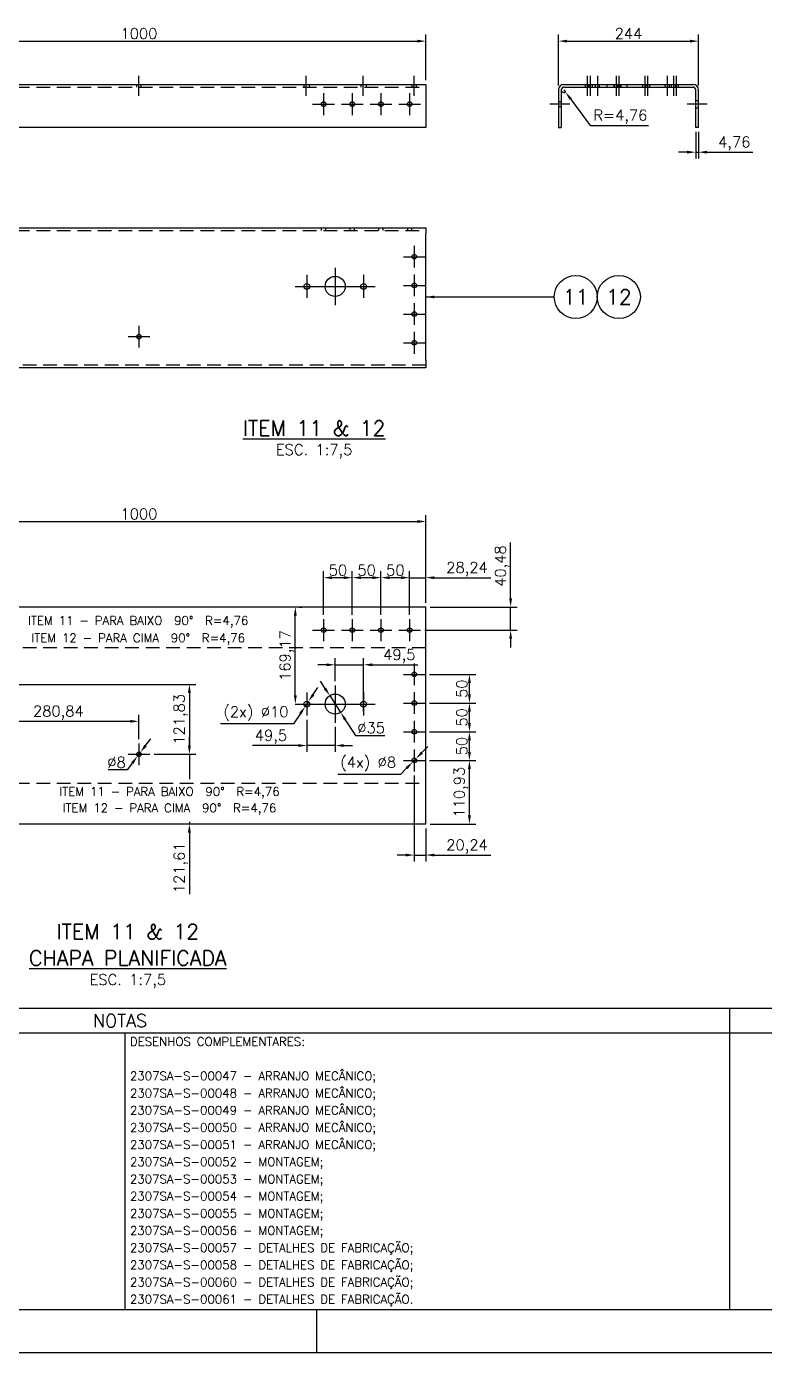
# Model space of a CAD drawing. Header units: metres. Extents: x 0 to 6307, y 0 to 4455.
# Drawn here: x 1070 to 2356, y 0 to 2311 of the extents above; entities that cross this region are included whole.
import ezdxf
from ezdxf.enums import TextEntityAlignment as Align

# ---------------------------------------------------------------- set-up
doc = ezdxf.new("R2010")
doc.units = ezdxf.units.M
doc.header["$LTSCALE"] = 7.5
doc.linetypes.add('CENTER2', pattern=[28.575, 19.05, -3.175, 3.175, -3.175])
doc.linetypes.add('HIDDEN2', pattern=[4.7625, 3.175, -1.5875])
for name, color, linetype in [('FRL2', 2, 'Continuous'), ('FRL4', 4, 'Continuous'), ('FRL5', 5, 'Continuous'), ('FRL6', 6, 'Continuous'), ('FRL7', 7, 'Continuous'), ('FRR120', 5, 'Continuous'), ('FRR140', 5, 'Continuous'), ('FRR175', 1, 'Continuous'), ('FRR80', 3, 'Continuous'), ('GSB', 7, 'Continuous'), ('SC1', 7, 'CENTER2'), ('SDM', 7, 'Continuous'), ('SL4', 4, 'Continuous'), ('SR80', 3, 'Continuous'), ('ST1', 7, 'HIDDEN2')]:
    doc.layers.add(name, color=color, linetype=linetype)
doc.styles.add('R100', font='simplex.shx', dxfattribs={"height": 2.5})
doc.styles.add('R120', font='simplex.shx', dxfattribs={"height": 3})
doc.styles.add('R140', font='simplex.shx', dxfattribs={"height": 3.5})
doc.styles.add('R80', font='simplex.shx', dxfattribs={"height": 2})
doc.styles.add('ROMANS', font='ROMANS.SHX')
doc.dimstyles.new('7.5___1-7.5', dxfattribs={"dimscale": 7.5, "dimtxt": 2.5, "dimasz": 2, "dimexe": 1.5, "dimexo": 1, "dimgap": 0.5, "dimtad": 1, "dimzin": 12, "dimtxsty": 'ROMANS', "dimcen": 0, "dimclrd": 256, "dimclre": 256, "dimclrt": 3, "dimazin": 3, "dimtfac": 1, "dimtmove": 0, "dimatfit": 0, "dimfxl": 1, "dimlwd": -1, "dimlwe": -1, "dimarcsym": 0})
doc.dimstyles.new('7.5___1-7.5$3', dxfattribs={"dimscale": 7.5, "dimtxt": 2.5, "dimasz": 2, "dimexe": 1.5, "dimexo": 1, "dimgap": 0.5, "dimtad": 1, "dimtoh": 1, "dimzin": 12, "dimtxsty": 'ROMANS', "dimcen": 0, "dimclrd": 256, "dimclre": 256, "dimclrt": 3, "dimazin": 3, "dimtfac": 1, "dimtmove": 0, "dimatfit": 0, "dimfxl": 1, "dimlwd": -1, "dimlwe": -1, "dimarcsym": 0})
doc.dimstyles.new('7.5___1-7.5$4', dxfattribs={"dimscale": 7.5, "dimtxt": 2.5, "dimasz": 2, "dimexe": 1.5, "dimexo": 1, "dimgap": 0.5, "dimtad": 1, "dimtoh": 1, "dimzin": 12, "dimtxsty": 'ROMANS', "dimcen": 0, "dimclrd": 256, "dimclre": 256, "dimclrt": 3, "dimazin": 3, "dimtfac": 1, "dimtmove": 0, "dimatfit": 0, "dimfxl": 1, "dimlwd": -1, "dimlwe": -1, "dimarcsym": 0})

# ---------------------------------------------------------------- blocks, each defined once
blk = doc.blocks.new('A1')
at = {"layer": 'FRL2'}
for p, q in [((165.5, 10), (165.5, 74.3)), ((210, 10), (210, 0))]:
    blk.add_line(p, q, dxfattribs=at)
at = {"layer": 'FRL4', "linetype": 'Continuous'}
blk.add_line((25, 74.3), (471, 74.3), dxfattribs=at)
at = {"layer": 'FRL5'}
blk.add_line((25, 80), (831, 80), dxfattribs=at)
at = {"layer": 'FRL5', "linetype": 'Continuous'}
blk.add_line((306, 10), (306, 80), dxfattribs=at)
at = {"layer": 'FRL6', "linetype": 'Continuous'}
blk.add_line((25, 10), (831, 10), dxfattribs=at)
at = {"layer": 'FRL7', "linetype": 'Continuous'}
blk.add_line((0, 0), (841, 0), dxfattribs=at)
at = {"layer": 'FRR120', "style": 'R120'}
blk.add_text('NOTAS', height=3, dxfattribs=at).set_placement((158.02, 75.57))
for tag, p in [('FASE_DO_PROJETO', (659, 46.29)), ('ÁREA_E/OU_SUBÁREA', (659, 40.79)), ('TÍTULO_DO_DESENHO', (659, 35.29)), ('SUBTÍTULO_1_DO_DESENHO', (659, 29.79)), ('SUBTÍTULO_2_DO_DESENHO', (659, 24.29))]:
    blk.add_attdef(tag, p, '', height=3, dxfattribs=at)
at = {"layer": 'FRR140', "style": 'R140', "width": 0.91}
for tag, p in [('ESCALA', (671, 14.35)), ('REVISÃO', (823.5, 14.68))]:
    blk.add_attdef(tag, text='', height=3.5, dxfattribs=at).set_placement(p, align=Align.MIDDLE)
for tag, p in [('NÚMERO_DA_CONTRATADA', (687.72, 12.6)), ('NUMERO_VALE', (752.89, 12.6))]:
    blk.add_attdef(tag, p, '', height=3.5, dxfattribs=at)
at = {"layer": 'FRR175', "style": 'R120'}
for tag, p in [('CLASSIFICAÇÃO', (811.83, 67.73)), ('PROJETO', (716.31, 53.59)), ('N_PROJ_SE', (793.5, 53.59)), ('N_CONTRATO', (796.97, 47.3))]:
    blk.add_attdef(tag, text='', height=3, dxfattribs=at).set_placement(p, align=Align.MIDDLE_CENTER)
at = {"layer": 'FRR80', "style": 'R80'}
for tag, p in [('8A_REV', (476, 77.07)), ('EMIS.', (486, 77.07)), ('PROJ.', (585, 77.07)), ('DES.', (597, 77.07)), ('VER.', (609, 77.07)), ('APR.', (621, 77.07)), ('AUT.', (633.01, 77.07)), ('7A_REV', (476, 71.37)), ('EMIS.', (486, 71.37)), ('PROJ.', (585, 71.37)), ('DES.', (597, 71.37)), ('VER.', (609, 71.37)), ('APR.', (621, 71.37)), ('AUT.', (633.01, 71.37)), ('6A_REV', (476, 65.67)), ('EMIS.', (486, 65.67)), ('PROJ.', (585, 65.67)), ('DES.', (597, 65.67)), ('VER.', (609, 65.67)), ('APR.', (621, 65.67)), ('AUT.', (633.01, 65.67)), ('5A_REV', (476, 59.97)), ('EMIS.', (486, 59.97)), ('PROJ.', (585, 59.97)), ('DES.', (597, 59.97)), ('VER.', (609, 59.97)), ('APR.', (621, 59.97)), ('AUT.', (633.01, 59.97)), ('4A_REV', (476, 54.27)), ('EMIS.', (486, 54.27)), ('PROJ.', (585, 54.27)), ('DES.', (597, 54.27)), ('VER.', (609, 54.27)), ('APR.', (621, 54.27)), ('AUT.', (633.01, 54.27)), ('3A_REV', (476, 48.57)), ('EMIS.', (486, 48.57)), ('PROJ.', (585, 48.57)), ('DES.', (597, 48.57)), ('VER.', (609, 48.57)), ('APR.', (621, 48.57)), ('AUT.', (633.01, 48.57)), ('2A_REV', (476, 42.87)), ('EMIS.', (486, 42.87)), ('PROJ.', (585, 42.87)), ('DES.', (597, 42.87)), ('VER.', (609, 42.87)), ('APR.', (621, 42.87)), ('AUT.', (633.01, 42.87)), ('1a_REV', (476, 37.17)), ('EMIS.', (486, 37.17)), ('PROJ.', (585, 37.17)), ('DES.', (597, 37.17)), ('VER.', (609, 37.17)), ('APR.', (621, 37.17)), ('AUT.', (633.01, 37.17))]:
    blk.add_attdef(tag, text='', height=2, dxfattribs=at).set_placement(p, align=Align.MIDDLE)
for p in [(492.61, 76.08), (492.61, 70.38), (492.61, 64.68), (492.61, 58.98), (492.61, 53.28), (492.61, 47.58), (492.61, 41.88), (492.61, 36.18)]:
    blk.add_attdef('DESCRIÇÃO_DA_REVISÃO', p, '', height=2, dxfattribs=at)
at = {"layer": 'FRR80', "style": 'R80', "width": 0.85}
for p in [(648, 77.07), (648, 71.37), (648, 65.67), (648, 59.97), (648, 54.27), (648, 48.57), (648, 42.87), (648, 37.17)]:
    blk.add_attdef('DATA', text='', height=2, dxfattribs=at).set_placement(p, align=Align.MIDDLE)
blk = doc.blocks.new('CORTE')
at = {"layer": 'GSB', "color": 4, "style": 'R140'}
blk.add_attdef('%%UCORTE', text='', height=3.5, dxfattribs=at).set_placement((-0.25, 2.38), align=Align.MIDDLE_CENTER)
at = {"layer": 'GSB', "color": 3, "style": 'R100'}
blk.add_attdef('ESC.', text='', height=2.5, dxfattribs=at).set_placement((-0.25, -2.62), align=Align.MIDDLE_CENTER)
blk = doc.blocks.new('*D87')
at = {"layer": 'Defpoints', "color": 0, "transparency": 16777216}
for p in [(2006.1, 2200.3), (2008.9, 2196.5)]:
    blk.add_point(p, dxfattribs=at)
at = {"layer": 'SDM', "transparency": 16777216}
for p, q in [((2006.1, 2200.3), (2008.9, 2196.5)), ((2017.8, 2184.4), (2051.6, 2138.4)), ((2051.6, 2138.4), (2153.5, 2138.4))]:
    blk.add_line(p, q, dxfattribs=at)
blk.add_arc((2006.1, 2200.3), 4.76, 180, 306.25, dxfattribs=at)
blk.add_solid([(2019.8, 2185.9), (2015.8, 2182.9), (2008.9, 2196.5)], dxfattribs=at)
at = {"layer": 'SDM', "color": 3, "transparency": 16777216, "insert": (2104.4, 2153.3), "char_height": 18.75, "attachment_point": 5, "style": 'ROMANS'}
blk.add_mtext('R=4,76', dxfattribs=at)
blk = doc.blocks.new('*D88')
at = {"layer": 'Defpoints', "color": 0, "transparency": 16777216}
for p in [(2240.6, 2285.2), (1996.6, 2200.3), (2240.6, 2200.3)]:
    blk.add_point(p, dxfattribs=at)
at = {"layer": 'SDM', "transparency": 16777216}
for p, q in [((1996.6, 2207.8), (1996.6, 2296.5)), ((2240.6, 2207.8), (2240.6, 2296.5)), ((2011.6, 2285.2), (2225.6, 2285.2))]:
    blk.add_line(p, q, dxfattribs=at)
for points in [[(2011.6, 2287.7), (2011.6, 2282.7), (1996.6, 2285.2)], [(2225.6, 2287.7), (2225.6, 2282.7), (2240.6, 2285.2)]]:
    blk.add_solid(points, dxfattribs=at)
at = {"layer": 'SDM', "color": 3, "transparency": 16777216, "insert": (2118.6, 2298.4), "char_height": 18.75, "attachment_point": 5, "style": 'ROMANS'}
blk.add_mtext('244', dxfattribs=at)
blk = doc.blocks.new('*D89')
at = {"layer": 'Defpoints', "color": 0, "transparency": 16777216}
for p in [(2235.8, 2134.9), (2240.6, 2134.9), (2240.6, 2091.7)]:
    blk.add_point(p, dxfattribs=at)
at = {"layer": 'SDM', "transparency": 16777216}
for p, q in [((2235.8, 2127.4), (2235.8, 2080.4)), ((2240.6, 2127.4), (2240.6, 2080.4)), ((2220.8, 2091.7), (2205.8, 2091.7)), ((2235.8, 2091.7), (2240.6, 2091.7)), ((2255.6, 2091.7), (2335.2, 2091.7))]:
    blk.add_line(p, q, dxfattribs=at)
for points in [[(2220.8, 2094.2), (2220.8, 2089.2), (2235.8, 2091.7)], [(2255.6, 2094.2), (2255.6, 2089.2), (2240.6, 2091.7)]]:
    blk.add_solid(points, dxfattribs=at)
at = {"layer": 'SDM', "color": 3, "transparency": 16777216, "insert": (2302.9, 2106.6), "char_height": 18.75, "attachment_point": 5, "style": 'ROMANS'}
blk.add_mtext('4,76', dxfattribs=at)
blk = doc.blocks.new('*D91')
at = {"layer": 'Defpoints', "color": 0, "transparency": 16777216}
for p in [(1765.5, 2285.2), (765.5, 2209.9), (1765.5, 2209.9)]:
    blk.add_point(p, dxfattribs=at)
at = {"layer": 'SDM', "transparency": 16777216}
for p, q in [((765.5, 2217.4), (765.5, 2296.5)), ((1765.5, 2217.4), (1765.5, 2296.5)), ((780.5, 2285.2), (1750.5, 2285.2))]:
    blk.add_line(p, q, dxfattribs=at)
for points in [[(780.5, 2287.7), (780.5, 2282.7), (765.5, 2285.2)], [(1750.5, 2287.7), (1750.5, 2282.7), (1765.5, 2285.2)]]:
    blk.add_solid(points, dxfattribs=at)
at = {"layer": 'SDM', "color": 3, "transparency": 16777216, "insert": (1265.5, 2298.4), "char_height": 18.75, "attachment_point": 5, "style": 'ROMANS'}
blk.add_mtext('1000', dxfattribs=at)
blk = doc.blocks.new('INDICACAO_EIXO')
at = {"layer": 'GSB', "color": 3}
blk.add_circle((0, 0), 5, dxfattribs=at)
blk = doc.blocks.new('*D99')
at = {"layer": 'Defpoints', "color": 0, "transparency": 16777216}
for p in [(1765.5, 1350.2), (1765.5, 1299.1), (1737.2, 1277.7)]:
    blk.add_point(p, dxfattribs=at)
at = {"layer": 'SDM', "transparency": 16777216}
for p, q in [((1722.2, 1350.2), (1707.2, 1350.2)), ((1737.2, 1285.2), (1737.2, 1361.5)), ((1737.2, 1350.2), (1765.5, 1350.2)), ((1765.5, 1306.6), (1765.5, 1361.5)), ((1780.5, 1350.2), (1878.9, 1350.2))]:
    blk.add_line(p, q, dxfattribs=at)
for points in [[(1722.2, 1352.7), (1722.2, 1347.7), (1737.2, 1350.2)], [(1780.5, 1352.7), (1780.5, 1347.7), (1765.5, 1350.2)]]:
    blk.add_solid(points, dxfattribs=at)
at = {"layer": 'SDM', "color": 3, "transparency": 16777216, "insert": (1837.2, 1365.1), "char_height": 18.75, "attachment_point": 5, "style": 'ROMANS'}
blk.add_mtext('28,24', dxfattribs=at)
blk = doc.blocks.new('*D100')
at = {"layer": 'Defpoints', "color": 0, "transparency": 16777216}
for p in [(1687.2, 1350.2), (1687.2, 1277.7), (1737.2, 1277.7)]:
    blk.add_point(p, dxfattribs=at)
at = {"layer": 'SDM', "transparency": 16777216}
for p, q in [((1687.2, 1285.2), (1687.2, 1361.5)), ((1722.2, 1350.2), (1702.2, 1350.2)), ((1737.2, 1285.2), (1737.2, 1361.5))]:
    blk.add_line(p, q, dxfattribs=at)
for points in [[(1702.2, 1352.7), (1702.2, 1347.7), (1687.2, 1350.2)], [(1722.2, 1352.7), (1722.2, 1347.7), (1737.2, 1350.2)]]:
    blk.add_solid(points, dxfattribs=at)
at = {"layer": 'SDM', "color": 3, "transparency": 16777216, "insert": (1712.2, 1363.3), "char_height": 18.75, "attachment_point": 5, "style": 'ROMANS'}
blk.add_mtext('50', dxfattribs=at)
blk = doc.blocks.new('*D101')
at = {"layer": 'Defpoints', "color": 0, "transparency": 16777216}
for p in [(1637.2, 1350.2), (1637.2, 1277.7), (1687.2, 1277.7)]:
    blk.add_point(p, dxfattribs=at)
at = {"layer": 'SDM', "transparency": 16777216}
for p, q in [((1637.2, 1285.2), (1637.2, 1361.5)), ((1672.2, 1350.2), (1652.2, 1350.2)), ((1687.2, 1285.2), (1687.2, 1361.5))]:
    blk.add_line(p, q, dxfattribs=at)
for points in [[(1652.2, 1352.7), (1652.2, 1347.7), (1637.2, 1350.2)], [(1672.2, 1352.7), (1672.2, 1347.7), (1687.2, 1350.2)]]:
    blk.add_solid(points, dxfattribs=at)
at = {"layer": 'SDM', "color": 3, "transparency": 16777216, "insert": (1662.2, 1363.3), "char_height": 18.75, "attachment_point": 5, "style": 'ROMANS'}
blk.add_mtext('50', dxfattribs=at)
blk = doc.blocks.new('*D102')
at = {"layer": 'Defpoints', "color": 0, "transparency": 16777216}
for p in [(1587.2, 1350.2), (1587.2, 1277.7), (1637.2, 1277.7)]:
    blk.add_point(p, dxfattribs=at)
at = {"layer": 'SDM', "transparency": 16777216}
for p, q in [((1587.2, 1285.2), (1587.2, 1361.5)), ((1622.2, 1350.2), (1602.2, 1350.2)), ((1637.2, 1285.2), (1637.2, 1361.5))]:
    blk.add_line(p, q, dxfattribs=at)
for points in [[(1602.2, 1352.7), (1602.2, 1347.7), (1587.2, 1350.2)], [(1622.2, 1352.7), (1622.2, 1347.7), (1637.2, 1350.2)]]:
    blk.add_solid(points, dxfattribs=at)
at = {"layer": 'SDM', "color": 3, "transparency": 16777216, "insert": (1612.2, 1363.3), "char_height": 18.75, "attachment_point": 5, "style": 'ROMANS'}
blk.add_mtext('50', dxfattribs=at)
blk = doc.blocks.new('*D103')
at = {"layer": 'Defpoints', "color": 0, "transparency": 16777216}
for p in [(1765.5, 1299.1), (1913.2, 1299.1), (1756.2, 1258.7)]:
    blk.add_point(p, dxfattribs=at)
at = {"layer": 'SDM', "transparency": 16777216}
for p, q in [((1913.2, 1314.1), (1913.2, 1411.6)), ((1773, 1299.1), (1924.5, 1299.1)), ((1913.2, 1258.7), (1913.2, 1299.1)), ((1763.7, 1258.7), (1924.5, 1258.7)), ((1913.2, 1243.7), (1913.2, 1228.7))]:
    blk.add_line(p, q, dxfattribs=at)
for points in [[(1910.7, 1314.1), (1915.7, 1314.1), (1913.2, 1299.1)], [(1910.7, 1243.7), (1915.7, 1243.7), (1913.2, 1258.7)]]:
    blk.add_solid(points, dxfattribs=at)
at = {"layer": 'SDM', "color": 3, "transparency": 16777216, "insert": (1898.3, 1370.4), "char_height": 18.75, "attachment_point": 5, "rotation": 90, "style": 'ROMANS'}
blk.add_mtext('40,48', dxfattribs=at)
blk = doc.blocks.new('*D104')
at = {"layer": 'Defpoints', "color": 0, "transparency": 16777216}
for p in [(1745.2, 1012.7), (1765.5, 920.8), (1765.5, 866.8)]:
    blk.add_point(p, dxfattribs=at)
at = {"layer": 'SDM', "transparency": 16777216}
for p, q in [((1745.2, 1005.2), (1745.2, 855.5)), ((1765.5, 913.3), (1765.5, 855.5)), ((1730.2, 866.8), (1715.2, 866.8)), ((1745.2, 866.8), (1765.5, 866.8)), ((1780.5, 866.8), (1878.9, 866.8))]:
    blk.add_line(p, q, dxfattribs=at)
for points in [[(1730.2, 869.3), (1730.2, 864.3), (1745.2, 866.8)], [(1780.5, 869.3), (1780.5, 864.3), (1765.5, 866.8)]]:
    blk.add_solid(points, dxfattribs=at)
at = {"layer": 'SDM', "color": 3, "transparency": 16777216, "insert": (1837.2, 881.7), "char_height": 18.75, "attachment_point": 5, "style": 'ROMANS'}
blk.add_mtext('20,24', dxfattribs=at)
blk = doc.blocks.new('*D105')
at = {"layer": 'Defpoints', "color": 0, "transparency": 16777216}
for p in [(1764.2, 1031.7), (1841.4, 1031.7), (1765.5, 920.8)]:
    blk.add_point(p, dxfattribs=at)
at = {"layer": 'SDM', "transparency": 16777216}
for p, q in [((1771.7, 1031.7), (1852.6, 1031.7)), ((1841.4, 935.8), (1841.4, 1016.7)), ((1773, 920.8), (1852.6, 920.8))]:
    blk.add_line(p, q, dxfattribs=at)
for points in [[(1838.9, 1016.7), (1843.9, 1016.7), (1841.4, 1031.7)], [(1838.9, 935.8), (1843.9, 935.8), (1841.4, 920.8)]]:
    blk.add_solid(points, dxfattribs=at)
at = {"layer": 'SDM', "color": 3, "transparency": 16777216, "insert": (1826.5, 976.3), "char_height": 18.75, "attachment_point": 5, "rotation": 90, "style": 'ROMANS'}
blk.add_mtext('110,93', dxfattribs=at)
blk = doc.blocks.new('*D106')
at = {"layer": 'Defpoints', "color": 0, "transparency": 16777216}
for p in [(1764.2, 1081.7), (1841.4, 1081.7), (1764.2, 1031.7)]:
    blk.add_point(p, dxfattribs=at)
at = {"layer": 'SDM', "transparency": 16777216}
for p, q in [((1771.7, 1081.7), (1852.6, 1081.7)), ((1841.4, 1046.7), (1841.4, 1066.7)), ((1771.7, 1031.7), (1852.6, 1031.7))]:
    blk.add_line(p, q, dxfattribs=at)
for points in [[(1838.9, 1066.7), (1843.9, 1066.7), (1841.4, 1081.7)], [(1838.9, 1046.7), (1843.9, 1046.7), (1841.4, 1031.7)]]:
    blk.add_solid(points, dxfattribs=at)
at = {"layer": 'SDM', "color": 3, "transparency": 16777216, "insert": (1828.2, 1056.7), "char_height": 18.75, "attachment_point": 5, "rotation": 90, "style": 'ROMANS'}
blk.add_mtext('50', dxfattribs=at)
blk = doc.blocks.new('*D107')
at = {"layer": 'Defpoints', "color": 0, "transparency": 16777216}
for p in [(1764.2, 1131.7), (1841.4, 1131.7), (1764.2, 1081.7)]:
    blk.add_point(p, dxfattribs=at)
at = {"layer": 'SDM', "transparency": 16777216}
for p, q in [((1771.7, 1131.7), (1852.6, 1131.7)), ((1841.4, 1096.7), (1841.4, 1116.7)), ((1771.7, 1081.7), (1852.6, 1081.7))]:
    blk.add_line(p, q, dxfattribs=at)
for points in [[(1838.9, 1116.7), (1843.9, 1116.7), (1841.4, 1131.7)], [(1838.9, 1096.7), (1843.9, 1096.7), (1841.4, 1081.7)]]:
    blk.add_solid(points, dxfattribs=at)
at = {"layer": 'SDM', "color": 3, "transparency": 16777216, "insert": (1828.2, 1106.7), "char_height": 18.75, "attachment_point": 5, "rotation": 90, "style": 'ROMANS'}
blk.add_mtext('50', dxfattribs=at)
blk = doc.blocks.new('*D108')
at = {"layer": 'Defpoints', "color": 0, "transparency": 16777216}
for p in [(1764.2, 1181.7), (1841.4, 1181.7), (1764.2, 1131.7)]:
    blk.add_point(p, dxfattribs=at)
at = {"layer": 'SDM', "transparency": 16777216}
for p, q in [((1771.7, 1181.7), (1852.6, 1181.7)), ((1841.4, 1146.7), (1841.4, 1166.7)), ((1771.7, 1131.7), (1852.6, 1131.7))]:
    blk.add_line(p, q, dxfattribs=at)
for points in [[(1838.9, 1166.7), (1843.9, 1166.7), (1841.4, 1181.7)], [(1838.9, 1146.7), (1843.9, 1146.7), (1841.4, 1131.7)]]:
    blk.add_solid(points, dxfattribs=at)
at = {"layer": 'SDM', "color": 3, "transparency": 16777216, "insert": (1828.2, 1156.7), "char_height": 18.75, "attachment_point": 5, "rotation": 90, "style": 'ROMANS'}
blk.add_mtext('50', dxfattribs=at)
blk = doc.blocks.new('*D109')
at = {"layer": 'Defpoints', "color": 0, "transparency": 16777216}
for p in [(1742.4, 1028.9), (1748, 1034.6)]:
    blk.add_point(p, dxfattribs=at)
at = {"layer": 'SDM', "transparency": 16777216}
for p, q in [((1758.5, 1045.3), (1769, 1056)), ((1731.9, 1018.2), (1721.4, 1007.4)), ((1748, 1034.6), (1742.4, 1028.9)), ((1721.4, 1007.4), (1612.3, 1007.4))]:
    blk.add_line(p, q, dxfattribs=at)
for points in [[(1756.7, 1047), (1760.3, 1043.5), (1748, 1034.6)], [(1730.1, 1019.9), (1733.7, 1016.4), (1742.4, 1028.9)]]:
    blk.add_solid(points, dxfattribs=at)
at = {"layer": 'SDM', "color": 3, "transparency": 16777216, "insert": (1665, 1025.5), "char_height": 18.75, "attachment_point": 5, "style": 'ROMANS'}
blk.add_mtext('(4x) ∅8', dxfattribs=at)
blk = doc.blocks.new('*D111')
at = {"layer": 'Defpoints', "color": 0, "transparency": 16777216}
for p in [(984.6, 1145.2), (1265.5, 1099.9), (1265.5, 1061.4)]:
    blk.add_point(p, dxfattribs=at)
at = {"layer": 'SDM', "transparency": 16777216}
for p, q in [((984.6, 1137.7), (984.6, 1088.6)), ((1265.5, 1068.9), (1265.5, 1111.1)), ((999.6, 1099.9), (1250.5, 1099.9))]:
    blk.add_line(p, q, dxfattribs=at)
for points in [[(999.6, 1102.4), (999.6, 1097.4), (984.6, 1099.9)], [(1250.5, 1102.4), (1250.5, 1097.4), (1265.5, 1099.9)]]:
    blk.add_solid(points, dxfattribs=at)
at = {"layer": 'SDM', "color": 3, "transparency": 16777216, "insert": (1125, 1114.8), "char_height": 18.75, "attachment_point": 5, "style": 'ROMANS'}
blk.add_mtext('280,84', dxfattribs=at)
blk = doc.blocks.new('*D112')
at = {"layer": 'Defpoints', "color": 0, "transparency": 16777216}
for p in [(1538, 1299.1), (1538, 1299.1), (1538, 1130)]:
    blk.add_point(p, dxfattribs=at)
at = {"layer": 'SDM', "transparency": 16777216}
for p, q in [((1545.5, 1299.1), (1549.2, 1299.1)), ((1538, 1145), (1538, 1284.1)), ((1545.5, 1130), (1549.2, 1130))]:
    blk.add_line(p, q, dxfattribs=at)
for points in [[(1535.5, 1284.1), (1540.5, 1284.1), (1538, 1299.1)], [(1535.5, 1145), (1540.5, 1145), (1538, 1130)]]:
    blk.add_solid(points, dxfattribs=at)
at = {"layer": 'SDM', "color": 3, "transparency": 16777216, "insert": (1523, 1214.5), "char_height": 18.75, "attachment_point": 5, "rotation": 90, "style": 'ROMANS'}
blk.add_mtext('169,17', dxfattribs=at)
blk = doc.blocks.new('*D113')
at = {"layer": 'Defpoints', "color": 0, "transparency": 16777216}
for p in [(1657, 1198.4), (1607.5, 1162.5), (1657, 1110)]:
    blk.add_point(p, dxfattribs=at)
at = {"layer": 'SDM', "transparency": 16777216}
for p, q in [((1607.5, 1170), (1607.5, 1209.7)), ((1657, 1117.5), (1657, 1209.7)), ((1592.5, 1198.4), (1577.5, 1198.4)), ((1607.5, 1198.4), (1657, 1198.4)), ((1672, 1198.4), (1751.6, 1198.4))]:
    blk.add_line(p, q, dxfattribs=at)
for points in [[(1592.5, 1200.9), (1592.5, 1195.9), (1607.5, 1198.4)], [(1672, 1200.9), (1672, 1195.9), (1657, 1198.4)]]:
    blk.add_solid(points, dxfattribs=at)
at = {"layer": 'SDM', "color": 3, "transparency": 16777216, "insert": (1719.3, 1213.3), "char_height": 18.75, "attachment_point": 5, "style": 'ROMANS'}
blk.add_mtext('49,5', dxfattribs=at)
blk = doc.blocks.new('*D114')
at = {"layer": 'Defpoints', "color": 0, "transparency": 16777216}
for p in [(1558, 1110), (1607.5, 1097.5), (1558, 1057.7)]:
    blk.add_point(p, dxfattribs=at)
at = {"layer": 'SDM', "transparency": 16777216}
for p, q in [((1558, 1102.5), (1558, 1046.5)), ((1607.5, 1090), (1607.5, 1046.5)), ((1543, 1057.7), (1463.3, 1057.7)), ((1607.5, 1057.7), (1558, 1057.7)), ((1622.5, 1057.7), (1637.5, 1057.7))]:
    blk.add_line(p, q, dxfattribs=at)
for points in [[(1543, 1060.2), (1543, 1055.2), (1558, 1057.7)], [(1622.5, 1060.2), (1622.5, 1055.2), (1607.5, 1057.7)]]:
    blk.add_solid(points, dxfattribs=at)
at = {"layer": 'SDM', "color": 3, "transparency": 16777216, "insert": (1495.6, 1072.6), "char_height": 18.75, "attachment_point": 5, "style": 'ROMANS'}
blk.add_mtext('49,5', dxfattribs=at)
blk = doc.blocks.new('*D115')
at = {"layer": 'Defpoints', "color": 0, "transparency": 16777216}
for p in [(1598, 1144.7), (1617, 1115.3)]:
    blk.add_point(p, dxfattribs=at)
at = {"layer": 'SDM', "transparency": 16777216}
for p, q in [((1589.8, 1157.2), (1581.7, 1169.8)), ((1598, 1144.7), (1617, 1115.3)), ((1625.1, 1102.7), (1642.8, 1075.3)), ((1642.8, 1075.3), (1693.9, 1075.3))]:
    blk.add_line(p, q, dxfattribs=at)
for points in [[(1591.9, 1158.6), (1587.7, 1155.9), (1598, 1144.7)], [(1627.2, 1104), (1623, 1101.3), (1617, 1115.3)]]:
    blk.add_solid(points, dxfattribs=at)
at = {"layer": 'SDM', "color": 3, "transparency": 16777216, "insert": (1670.2, 1088.5), "char_height": 18.75, "attachment_point": 5, "style": 'ROMANS'}
blk.add_mtext('∅35', dxfattribs=at)
blk = doc.blocks.new('*D116')
at = {"layer": 'Defpoints', "color": 0, "transparency": 16777216}
for p in [(1560.7, 1134.1), (1555.2, 1125.8)]:
    blk.add_point(p, dxfattribs=at)
at = {"layer": 'SDM', "transparency": 16777216}
for p, q in [((1569.1, 1146.5), (1577.5, 1159)), ((1560.7, 1134.1), (1555.2, 1125.8)), ((1546.8, 1113.4), (1534.7, 1095.5)), ((1534.7, 1095.5), (1407.8, 1095.5))]:
    blk.add_line(p, q, dxfattribs=at)
for points in [[(1567.1, 1147.9), (1571.2, 1145.2), (1560.7, 1134.1)], [(1544.7, 1114.8), (1548.9, 1112), (1555.2, 1125.8)]]:
    blk.add_solid(points, dxfattribs=at)
at = {"layer": 'SDM', "color": 3, "transparency": 16777216, "insert": (1469.4, 1113.5), "char_height": 18.75, "attachment_point": 5, "style": 'ROMANS'}
blk.add_mtext('(2x) ∅10', dxfattribs=at)
blk = doc.blocks.new('*D119')
at = {"layer": 'Defpoints', "color": 0, "transparency": 16777216}
for p in [(1267.9, 1045.6), (1263, 1039.2)]:
    blk.add_point(p, dxfattribs=at)
at = {"layer": 'SDM', "transparency": 16777216}
for p, q in [((1276.9, 1057.5), (1286, 1069.5)), ((1267.9, 1045.6), (1263, 1039.2)), ((1254, 1027.3), (1244.9, 1015.3)), ((1244.9, 1015.3), (1211.7, 1015.3))]:
    blk.add_line(p, q, dxfattribs=at)
for points in [[(1274.9, 1059), (1278.9, 1056), (1267.9, 1045.6)], [(1252, 1028.8), (1256, 1025.7), (1263, 1039.2)]]:
    blk.add_solid(points, dxfattribs=at)
at = {"layer": 'SDM', "color": 3, "transparency": 16777216, "insert": (1226.4, 1028.4), "char_height": 18.75, "attachment_point": 5, "style": 'ROMANS'}
blk.add_mtext('∅8', dxfattribs=at)
blk = doc.blocks.new('*D121')
at = {"layer": 'Defpoints', "color": 0, "transparency": 16777216}
for p in [(1003.6, 1164.2), (1284.5, 1042.4), (1353.4, 1042.4)]:
    blk.add_point(p, dxfattribs=at)
at = {"layer": 'SDM', "transparency": 16777216}
for p, q in [((1011.1, 1164.2), (1364.7, 1164.2)), ((1353.4, 1149.2), (1353.4, 1057.4)), ((1292, 1042.4), (1364.7, 1042.4))]:
    blk.add_line(p, q, dxfattribs=at)
for points in [[(1350.9, 1149.2), (1355.9, 1149.2), (1353.4, 1164.2)], [(1350.9, 1057.4), (1355.9, 1057.4), (1353.4, 1042.4)]]:
    blk.add_solid(points, dxfattribs=at)
at = {"layer": 'SDM', "color": 3, "transparency": 16777216, "insert": (1338.5, 1103.3), "char_height": 18.75, "attachment_point": 5, "rotation": 90, "style": 'ROMANS'}
blk.add_mtext('121,83', dxfattribs=at)
blk = doc.blocks.new('*D122')
at = {"layer": 'Defpoints', "color": 0, "transparency": 16777216}
for p in [(1284.5, 1042.4), (1353.4, 920.8), (1353.4, 920.8)]:
    blk.add_point(p, dxfattribs=at)
at = {"layer": 'SDM', "transparency": 16777216}
for p, q in [((1353.4, 1057.4), (1353.4, 1072.4)), ((1292, 1042.4), (1364.7, 1042.4)), ((1353.4, 1042.4), (1353.4, 999)), ((1353.4, 924.5), (1353.4, 920.8)), ((1345.9, 920.8), (1342.2, 920.8)), ((1353.4, 905.8), (1353.4, 798.5))]:
    blk.add_line(p, q, dxfattribs=at)
for points in [[(1350.9, 1057.4), (1355.9, 1057.4), (1353.4, 1042.4)], [(1350.9, 905.8), (1355.9, 905.8), (1353.4, 920.8)]]:
    blk.add_solid(points, dxfattribs=at)
at = {"layer": 'SDM', "color": 3, "transparency": 16777216, "insert": (1338.5, 844.6), "char_height": 18.75, "attachment_point": 5, "rotation": 90, "style": 'ROMANS'}
blk.add_mtext('121,61', dxfattribs=at)
blk = doc.blocks.new('*D127')
at = {"layer": 'Defpoints', "color": 0, "transparency": 16777216}
for p in [(1765.5, 1448.1), (765.5, 1299.1), (1765.5, 1299.1)]:
    blk.add_point(p, dxfattribs=at)
at = {"layer": 'SDM', "transparency": 16777216}
for p, q in [((765.5, 1306.6), (765.5, 1459.4)), ((1765.5, 1306.6), (1765.5, 1459.4)), ((780.5, 1448.1), (1750.5, 1448.1))]:
    blk.add_line(p, q, dxfattribs=at)
for points in [[(780.5, 1450.6), (780.5, 1445.6), (765.5, 1448.1)], [(1750.5, 1450.6), (1750.5, 1445.6), (1765.5, 1448.1)]]:
    blk.add_solid(points, dxfattribs=at)
at = {"layer": 'SDM', "color": 3, "transparency": 16777216, "insert": (1265.5, 1461.2), "char_height": 18.75, "attachment_point": 5, "style": 'ROMANS'}
blk.add_mtext('1000', dxfattribs=at)

msp = doc.modelspace()

# ---------------------------------------------------------------- linework, layer by layer
at = {"layer": 'SC1'}
for p, q in [((1265.457, 2190.096), (1265.457, 2224.858)), ((1556.957, 2190.096), (1556.957, 2224.858)), ((1655.957, 2190.096), (1655.957, 2224.858)), ((1745.22, 2190.096), (1745.22, 2224.858)), ((2046.838, 2224.858), (2046.838, 2190.096)), ((2051.598, 2224.858), (2051.598, 2190.096)), ((2064.328, 2224.858), (2064.328, 2190.096)), ((2096.838, 2224.858), (2096.838, 2190.096)), ((2101.598, 2224.858), (2101.598, 2190.096)), ((2146.838, 2224.858), (2146.838, 2190.096)), ((2151.598, 2224.858), (2151.598, 2190.096)), ((2186.158, 2224.858), (2186.158, 2190.096)), ((2196.838, 2224.858), (2196.838, 2190.096)), ((2201.598, 2224.858), (2201.598, 2190.096)), ((1568.22, 2175.333), (1606.22, 2175.333)), ((1587.22, 2194.333), (1587.22, 2156.333)), ((1618.22, 2175.333), (1656.22, 2175.333)), ((1637.22, 2194.333), (1637.22, 2156.333)), ((1668.22, 2175.333), (1706.22, 2175.333)), ((1687.22, 2194.333), (1687.22, 2156.333)), ((1718.22, 2175.333), (1756.22, 2175.333)), ((1737.22, 2194.333), (1737.22, 2156.333)), ((2016.36, 2175.333), (1981.598, 2175.333)), ((2255.598, 2175.093), (2220.835, 2175.093)), ((1745.22, 1928.557), (1745.22, 1890.557)), ((1726.22, 1909.557), (1764.22, 1909.557)), ((1557.957, 1877.797), (1557.957, 1837.797)), ((1607.457, 1890.297), (1607.457, 1825.297)), ((1656.957, 1877.797), (1656.957, 1837.797)), ((1745.22, 1878.557), (1745.22, 1840.557)), ((1537.957, 1857.797), (1676.957, 1857.797)), ((1726.22, 1859.557), (1764.22, 1859.557)), ((1745.22, 1828.557), (1745.22, 1790.557)), ((1726.22, 1809.557), (1764.22, 1809.557)), ((1265.457, 1789.237), (1265.457, 1751.237)), ((1246.457, 1770.237), (1284.457, 1770.237)), ((1726.22, 1759.557), (1764.22, 1759.557)), ((1745.22, 1778.557), (1745.22, 1740.557)), ((1587.22, 1277.654), (1587.22, 1239.654)), ((1637.22, 1277.654), (1637.22, 1239.654)), ((1687.22, 1277.654), (1687.22, 1239.654)), ((1737.22, 1277.654), (1737.22, 1239.654)), ((1568.22, 1258.654), (1606.22, 1258.654)), ((1618.22, 1258.654), (1656.22, 1258.654)), ((1668.22, 1258.654), (1706.22, 1258.654)), ((1718.22, 1258.654), (1756.22, 1258.654)), ((1726.22, 1181.718), (1764.22, 1181.718)), ((1745.22, 1200.718), (1745.22, 1162.718)), ((1607.457, 1162.458), (1607.457, 1097.458)), ((1557.957, 1149.958), (1557.957, 1109.958)), ((1656.957, 1149.958), (1656.957, 1109.958)), ((1745.22, 1150.718), (1745.22, 1112.718)), ((1537.957, 1129.958), (1676.957, 1129.958)), ((1726.22, 1131.718), (1764.22, 1131.718)), ((1745.22, 1100.718), (1745.22, 1062.718)), ((1726.22, 1081.718), (1764.22, 1081.718)), ((1246.457, 1042.398), (1284.457, 1042.398)), ((1265.457, 1061.398), (1265.457, 1023.398)), ((1745.22, 1050.718), (1745.22, 1012.718)), ((1726.22, 1031.718), (1764.22, 1031.718))]:
    msp.add_line(p, q, dxfattribs=at)
at = {"layer": 'SL4'}
for p, q in [((765.457, 2209.858), (1765.457, 2209.858)), ((1765.457, 2209.858), (1765.457, 2197.096)), ((1765.457, 2197.096), (1765.457, 2134.858)), ((1996.598, 2200.333), (1996.598, 2134.858)), ((2001.36, 2200.333), (2001.36, 2134.858)), ((2006.123, 2209.858), (2231.073, 2209.858)), ((2006.123, 2205.096), (2231.073, 2205.096)), ((2235.835, 2134.858), (2235.835, 2200.333)), ((2240.598, 2134.858), (2240.598, 2200.333)), ((1765.457, 2134.858), (765.457, 2134.858)), ((1996.598, 2134.858), (2001.36, 2134.858)), ((2240.598, 2134.858), (2235.835, 2134.858)), ((765.457, 1959.797), (1765.457, 1959.797)), ((1765.457, 1959.797), (1765.457, 1950.272)), ((1765.457, 1728.56), (1765.457, 1950.272)), ((1765.457, 1715.797), (765.457, 1715.797)), ((1765.457, 1728.56), (1765.457, 1715.797)), ((765.457, 1299.129), (1765.457, 1299.129)), ((1765.457, 920.786), (1765.457, 1299.129)), ((1765.457, 920.786), (765.457, 920.786))]:
    msp.add_line(p, q, dxfattribs=at)
for centre, radius in [((1745.22, 1909.557), 4), ((1607.457, 1857.797), 17.5), ((1557.957, 1857.797), 5), ((1656.957, 1857.797), 5), ((1745.22, 1859.557), 4), ((1745.22, 1809.557), 4), ((1265.457, 1770.237), 4), ((1745.22, 1759.557), 4), ((1587.22, 1258.654), 4), ((1637.22, 1258.654), 4), ((1687.22, 1258.654), 4), ((1737.22, 1258.654), 4), ((1745.22, 1181.718), 4), ((1557.957, 1129.958), 5), ((1607.457, 1129.958), 17.5), ((1656.957, 1129.958), 5), ((1745.22, 1131.718), 4), ((1745.22, 1081.718), 4), ((1265.457, 1042.398), 4), ((1745.22, 1031.718), 4)]:
    msp.add_circle(centre, radius, dxfattribs=at)
for centre, radius, start, end in [((2006.123, 2200.333), 9.525, 90, 180), ((2006.123, 2200.333), 4.763, 90, 180), ((2231.073, 2200.333), 9.525, 0, 90), ((2231.073, 2200.333), 4.763, 0, 90)]:
    msp.add_arc(centre, radius, start, end, dxfattribs=at)
at = {"layer": 'ST1'}
for p, q in [((765.457, 2205.096), (1765.457, 2205.096)), ((1261.457, 2209.858), (1261.457, 2205.096)), ((1269.457, 2205.096), (1269.457, 2209.858)), ((1552.957, 2209.858), (1552.957, 2205.096)), ((1562.957, 2205.096), (1562.957, 2209.858)), ((1651.957, 2209.858), (1651.957, 2205.096)), ((1661.957, 2205.096), (1661.957, 2209.858)), ((1741.22, 2209.858), (1741.22, 2205.096)), ((1749.22, 2205.096), (1749.22, 2209.858)), ((2042.838, 2209.858), (2042.838, 2205.096)), ((2047.598, 2209.858), (2047.598, 2205.096)), ((2050.838, 2205.096), (2050.838, 2209.858)), ((2055.598, 2205.096), (2055.598, 2209.858)), ((2060.328, 2209.858), (2060.328, 2205.096)), ((2068.328, 2205.096), (2068.328, 2209.858)), ((2081.098, 2209.858), (2081.098, 2205.096)), ((2092.838, 2209.858), (2092.838, 2205.096)), ((2093.598, 2209.858), (2093.598, 2205.096)), ((2097.598, 2209.858), (2097.598, 2205.096)), ((2100.838, 2205.096), (2100.838, 2209.858)), ((2103.598, 2205.096), (2103.598, 2209.858)), ((2105.598, 2205.096), (2105.598, 2209.858)), ((2116.098, 2205.096), (2116.098, 2209.858)), ((2142.838, 2209.858), (2142.838, 2205.096)), ((2147.598, 2209.858), (2147.598, 2205.096)), ((2150.838, 2205.096), (2150.838, 2209.858)), ((2155.598, 2205.096), (2155.598, 2209.858)), ((2182.158, 2209.858), (2182.158, 2205.096)), ((2190.158, 2205.096), (2190.158, 2209.858)), ((2192.838, 2209.858), (2192.838, 2205.096)), ((2197.598, 2209.858), (2197.598, 2205.096)), ((2200.838, 2205.096), (2200.838, 2209.858)), ((2205.598, 2205.096), (2205.598, 2209.858)), ((2001.36, 2179.333), (1996.598, 2179.333)), ((2240.598, 2181.093), (2235.835, 2181.093)), ((1996.598, 2171.333), (2001.36, 2171.333)), ((2235.835, 2169.093), (2240.598, 2169.093)), ((765.457, 1955.035), (1765.457, 1955.035)), ((1583.22, 1959.797), (1583.22, 1955.035)), ((1591.22, 1955.035), (1591.22, 1959.797)), ((1633.22, 1959.797), (1633.22, 1955.035)), ((1641.22, 1955.035), (1641.22, 1959.797)), ((1683.22, 1959.797), (1683.22, 1955.035)), ((1691.22, 1955.035), (1691.22, 1959.797)), ((1733.22, 1959.797), (1733.22, 1955.035)), ((1741.22, 1955.035), (1741.22, 1959.797)), ((1765.457, 1720.56), (765.457, 1720.56)), ((1765.457, 1228.043), (765.457, 1228.043)), ((765.457, 991.872), (1765.457, 991.872))]:
    msp.add_line(p, q, dxfattribs=at)
for centre in [(1587.22, 2175.333), (1637.22, 2175.333), (1687.22, 2175.333), (1737.22, 2175.333)]:
    msp.add_circle(centre, 4, dxfattribs=at)

# ---------------------------------------------------------------- block references
at = {"xscale": 7.499999999999915, "yscale": 7.499999999999915, "zscale": 7.499999999999915}
msp.add_blockref('A1', (0, 0), dxfattribs=at)
at = {"layer": 'GSB'}
ref = msp.add_blockref('INDICACAO_EIXO', (2026.706, 1839.416), dxfattribs=dict(at, xscale=7.499999999999915, yscale=7.499999999999915, zscale=7.499999999999915))
ref.add_attrib('EIXO', '11', dxfattribs={"color": 4, "height": 26.25, "style": 'R140'}).set_placement((2026.706, 1839.416), align=Align.MIDDLE_CENTER)
ref = msp.add_blockref('INDICACAO_EIXO', (2101.706, 1839.416), dxfattribs=dict(at, xscale=7.499999999999915, yscale=7.499999999999915, zscale=7.499999999999915))
ref.add_attrib('EIXO', '12', dxfattribs={"color": 4, "height": 26.25, "style": 'R140'}).set_placement((2101.706, 1839.416), align=Align.MIDDLE_CENTER)
at = {"layer": 'GSB', "xscale": 7.499999999999915, "yscale": 7.499999999999915, "zscale": 7.499999999999915}
for p, values in [((1572.627, 1592.873), {'%%UCORTE': '%%uITEM 11 & 12', 'ESC.': 'ESC. 1:7,5'}), ((1248.009, 669.459), {'%%UCORTE': '%%uCHAPA PLANIFICADA', 'ESC.': 'ESC. 1:7,5'})]:
    msp.add_blockref('CORTE', p, dxfattribs=at).add_auto_attribs(values)
at = {"layer": 'GSB'}
ref = msp.add_blockref('CORTE', (1248.009, 715.546), dxfattribs=dict(at, xscale=7.499999999999915, yscale=7.499999999999915, zscale=7.499999999999915))
ref.add_attrib('%%UCORTE', 'ITEM 11 & 12', dxfattribs={"color": 4, "height": 26.25, "style": 'R140'}).set_placement((1246.11, 733.399), align=Align.MIDDLE_CENTER)

# ---------------------------------------------------------------- texts
at = {"layer": 'SR80', "style": 'R80'}
for s, p in [('DESENHOS COMPLEMENTARES:', (1249.896, 534.28)), ('2307SA-S-00047 - ARRANJO MECÂNICO;', (1249.896, 474.398)), ('2307SA-S-00048 - ARRANJO MECÂNICO;', (1249.896, 444.457)), ('2307SA-S-00049 - ARRANJO MECÂNICO;', (1249.896, 414.517)), ('2307SA-S-00050 - ARRANJO MECÂNICO;', (1249.896, 384.576)), ('2307SA-S-00051 - ARRANJO MECÂNICO;', (1249.896, 354.635)), ('2307SA-S-00052 - MONTAGEM;', (1249.896, 324.694)), ('2307SA-S-00053 - MONTAGEM;', (1249.896, 294.754)), ('2307SA-S-00054 - MONTAGEM;', (1249.896, 264.813)), ('2307SA-S-00055 - MONTAGEM;', (1249.896, 234.872)), ('2307SA-S-00056 - MONTAGEM;', (1249.896, 204.932)), ('2307SA-S-00057 - DETALHES DE FABRICAÇÃO;', (1249.896, 174.991)), ('2307SA-S-00058 - DETALHES DE FABRICAÇÃO;', (1249.896, 145.05)), ('2307SA-S-00060 - DETALHES DE FABRICAÇÃO;', (1249.896, 115.109)), ('2307SA-S-00061 - DETALHES DE FABRICAÇÃO.', (1249.896, 85.169))]:
    msp.add_text(s, height=15, dxfattribs=at).set_placement(p)
at = {"layer": 'SR80', "char_height": 15, "attachment_point": 2, "style": 'R80'}
for s, insert in [('ITEM 11 - PARA BAIXO  90°  R=4,76', (1264.156, 1282.993)), ('ITEM 12 - PARA CIMA  90°  R=4,76', (1264.156, 1252.676)), ('ITEM 11 - PARA BAIXO  90°  R=4,76', (1318.677, 984.954)), ('ITEM 12 - PARA CIMA  90°  R=4,76', (1318.677, 956.457))]:
    msp.add_mtext(s, dxfattribs=dict(at, insert=insert))

# ---------------------------------------------------------------- dimensions: what is measured, and where the dimension line sits
at = {"layer": 'SDM'}
for base, p1, p2, picture, middle in [((1765.457, 2285.247), (765.457, 2209.858), (1765.457, 2209.858), '*D91', (1265.457, 2298.372)), ((2240.598, 2285.247), (1996.598, 2200.333), (2240.598, 2200.333), '*D88', (2118.598, 2298.372)), ((2240.598, 2091.659), (2235.835, 2134.858), (2240.598, 2134.858), '*D89', (2302.919, 2106.569)), ((1765.457, 1448.119), (765.457, 1299.129), (1765.457, 1299.129), '*D127', (1265.457, 1461.244)), ((1656.957, 1198.402), (1607.457, 1162.458), (1656.957, 1109.958), '*D113', (1719.279, 1213.313)), ((1265.457, 1099.899), (984.617, 1145.228), (1265.457, 1061.398), '*D111', (1125.037, 1114.809)), ((1557.957, 1057.733), (1607.457, 1097.458), (1557.957, 1109.958), '*D114', (1495.636, 1072.644))]:
    dim = msp.add_linear_dim(base=base, p1=p1, p2=p2, dimstyle='7.5___1-7.5', dxfattribs=at)
    dim.commit()
    dim.dimension.update_dxf_attribs({"geometry": picture, "text_midpoint": middle})
dim = msp.add_radius_dim(center=(2006.123, 2200.333), mpoint=(2008.939, 2196.493), dimstyle='7.5___1-7.5$4', override={"dimpost": 'R=<>'}, dxfattribs=at)
dim.commit()
dim.dimension.update_dxf_attribs({"geometry": '*D87', "text_midpoint": (2104.423, 2138.357), "dimtype": 164})
for base, p1, p2, angle, picture, middle in [((1913.234155591, 1299.129156482), (1756.219662608, 1258.654156482), (1765.457162607, 1299.129156482), 90, '*D103', (1898.323441305, 1370.379156482)), ((1687.22, 1350.209), (1737.22, 1277.654), (1687.22, 1277.654), 180, '*D100', (1712.22, 1363.334)), ((1765.457, 1350.209), (1737.22, 1277.654), (1765.457, 1299.129), 180, '*D99', (1837.154, 1365.12)), ((1537.957, 1299.129), (1537.957, 1129.958), (1537.957, 1299.129), 90, '*D112', (1523.046, 1214.543)), ((1353.443, 1042.398), (1003.617, 1164.228), (1284.457, 1042.398), 90, '*D121', (1338.533, 1103.313)), ((1841.37, 1031.718), (1765.457, 920.786), (1764.22, 1031.718), 90, '*D105', (1826.46, 976.252)), ((1765.457, 866.797), (1745.22, 1012.718), (1765.457, 920.786), 180, '*D104', (1837.154, 881.707))]:
    dim = msp.add_linear_dim(base=base, p1=p1, p2=p2, angle=angle, dimstyle='7.5___1-7.5', dxfattribs=at)
    dim.commit()
    dim.dimension.update_dxf_attribs({"geometry": picture, "text_midpoint": middle})
for base, p1, p2, angle, picture, middle in [((1587.22, 1350.209), (1637.22, 1277.654), (1587.22, 1277.654), 180, '*D102', (1612.22, 1363.334)), ((1637.22, 1350.209), (1687.22, 1277.654), (1637.22, 1277.654), 180, '*D101', (1662.22, 1363.334)), ((1841.37, 1181.718), (1764.22, 1131.718), (1764.22, 1181.718), 90, '*D108', (1828.245, 1156.718)), ((1841.37, 1131.718), (1764.22, 1081.718), (1764.22, 1131.718), 90, '*D107', (1828.245, 1106.718)), ((1841.37, 1081.718), (1764.22, 1031.718), (1764.22, 1081.718), 90, '*D106', (1828.245, 1056.718))]:
    dim = msp.add_linear_dim(base=base, p1=p1, p2=p2, angle=angle, dimstyle='7.5___1-7.5', override={"dimtmove": 1}, dxfattribs=at)
    dim.commit()
    dim.dimension.update_dxf_attribs({"geometry": picture, "text_midpoint": middle})
dim = msp.add_diameter_dim_2p(p1=(1560.749, 1134.106), p2=(1555.165, 1125.81), text='(2x) <>', dimstyle='7.5___1-7.5$3', dxfattribs=at)
dim.commit()
dim.dimension.update_dxf_attribs({"geometry": '*D116', "text_midpoint": (1469.385, 1095.464), "dimtype": 163})
dim = msp.add_diameter_dim_2p(p1=(1597.954, 1144.653), p2=(1616.96, 1115.263), dimstyle='7.5___1-7.5$3', dxfattribs=at)
dim.commit()
dim.dimension.update_dxf_attribs({"geometry": '*D115', "text_midpoint": (1670.192, 1075.336), "dimtype": 163})
dim = msp.add_diameter_dim_2p(p1=(1267.874, 1045.585), p2=(1263.04, 1039.21), dimstyle='7.5___1-7.5$3', dxfattribs=at)
dim.commit()
dim.dimension.update_dxf_attribs({"geometry": '*D119', "text_midpoint": (1226.433, 1028.43)})
dim = msp.add_linear_dim(base=(1353.443, 920.786), p1=(1284.457, 1042.398), p2=(1353.443, 920.786), angle=90, dimstyle='7.5___1-7.5', dxfattribs=at)
dim.commit()
dim.dimension.update_dxf_attribs({"geometry": '*D122', "text_midpoint": (1353.443, 844.626), "dimtype": 160})
dim = msp.add_diameter_dim_2p(p1=(1748.021, 1034.573), p2=(1742.418, 1028.863), text='(4x) <>', dimstyle='7.5___1-7.5$3', dxfattribs=at)
dim.commit()
dim.dimension.update_dxf_attribs({"geometry": '*D109', "text_midpoint": (1664.98, 1025.484)})

# ---------------------------------------------------------------- leaders
msp.add_leader([(1765.457, 1839.416), (1989.206, 1839.416)], dimstyle='7.5___1-7.5', override={"dimgap": 0.5, "dimtad": 0}, dxfattribs=at)

doc.saveas('drawing.dxf')
